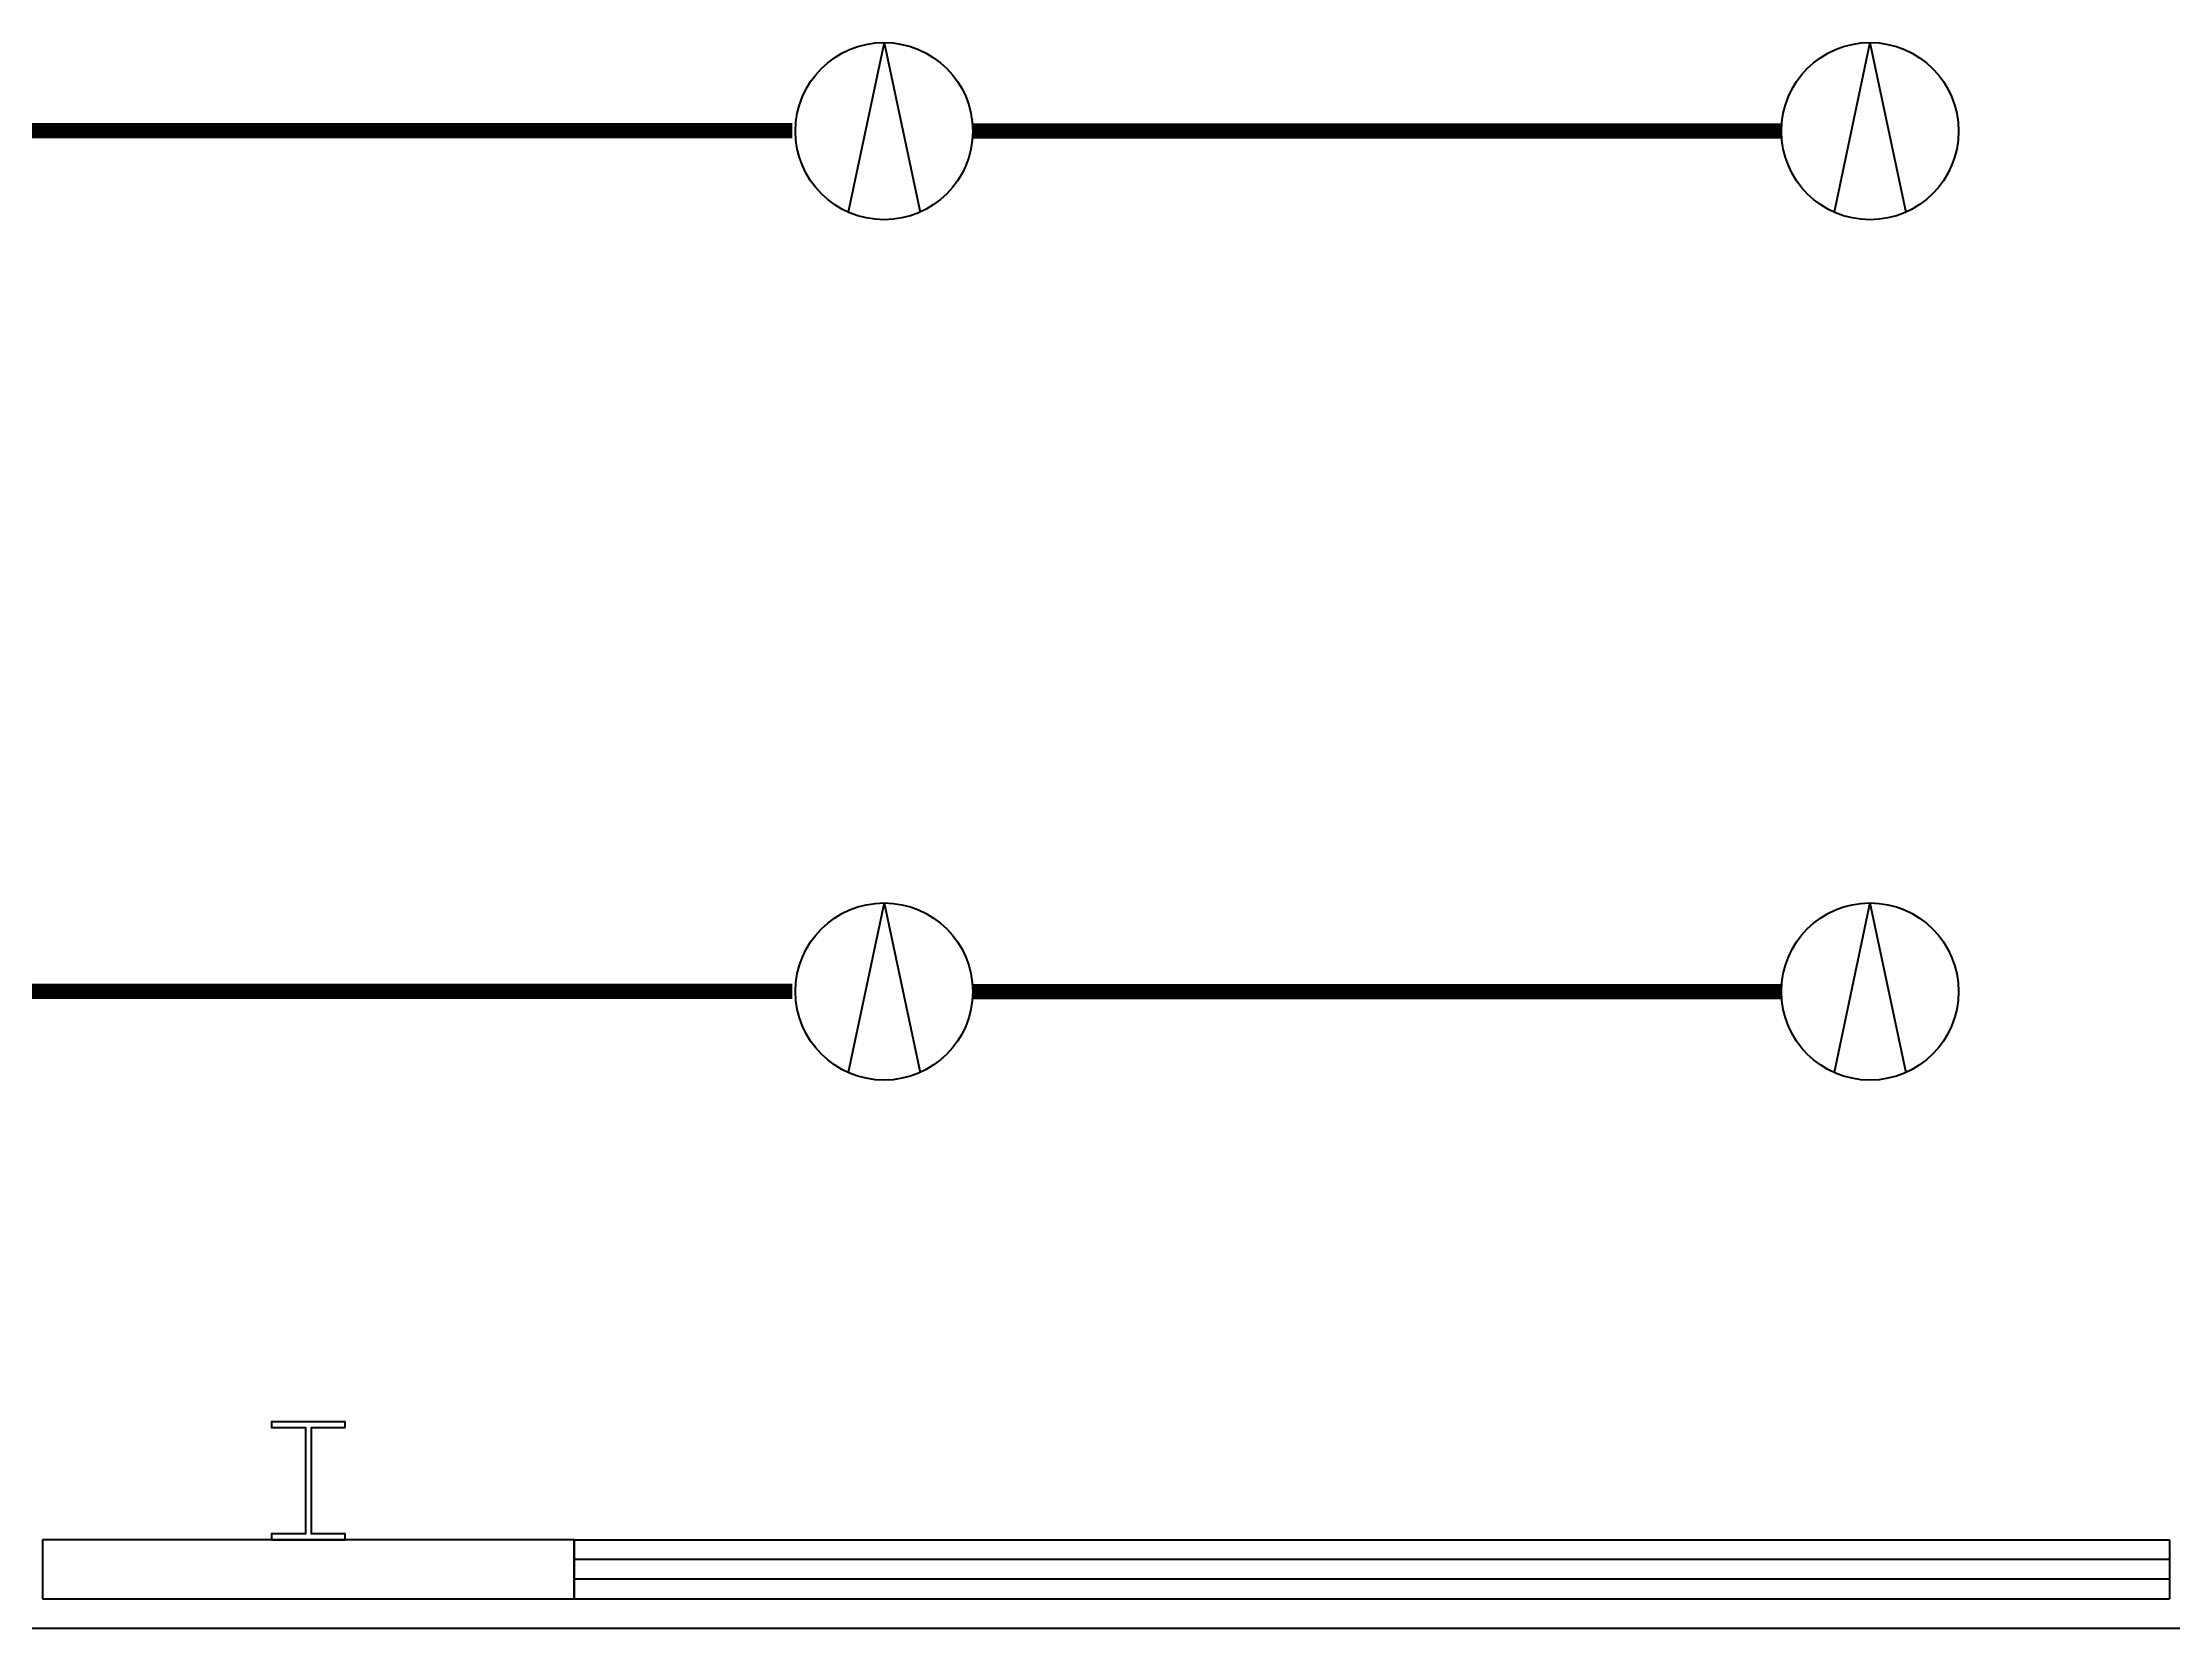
# Model space of a CAD drawing. Extents: x 12152 to 491505, y 111028 to 412681.
# Drawn here: x 58720 to 65920, y 188294 to 193663 of the extents above; entities that cross this region are included whole.
import ezdxf

# ---------------------------------------------------------------- set-up
doc = ezdxf.new("R2010")
doc.units = 0
doc.header["$LTSCALE"] = 1000
doc.header["$MEASUREMENT"] = 0
for name, color, linetype in [('COLUMN', 9, 'Continuous'), ('EQUIP-照明', 3, 'Continuous'), ('WALL', 11, 'Continuous'), ('WINDOW', 4, 'Continuous'), ('WIRE-照明', 1, 'Continuous'), ('图框(锁住)', 7, 'Continuous')]:
    doc.layers.add(name, color=color, linetype=linetype)
doc.styles.add('_TCH_LABEL', font='COMPLEX', dxfattribs={"bigfont": 'GBCBIG'})

# ---------------------------------------------------------------- blocks, each defined once
blk = doc.blocks.new('$TCHSYS$WIN2D')
for p, q in [((-0.5, 0.5), (0.5, 0.5)), ((-0.5, 0.5), (-0.5, -0.5)), ((0.5, 0.5), (0.5, -0.5)), ((0.5, 0.1667), (-0.5, 0.1667)), ((0.5, -0.1667), (-0.5, -0.1667)), ((-0.5, -0.5), (0.5, -0.5))]:
    blk.add_line(p, q)
blk = doc.blocks.new('$equip$00001177')
for q in [(-0.203, -0.457), (0.203, -0.457)]:
    blk.add_line((0, 0.5), q)
blk.add_circle((0, 0), 0.5)
at = {"style": '_TCH_LABEL', "flags": 9}
blk.add_attdef('A', (0, 0), '', height=0.00002, dxfattribs=at)

msp = doc.modelspace()

# ---------------------------------------------------------------- linework, layer by layer
at = {"layer": 'COLUMN', "color": 6}
msp.add_lwpolyline([(59744.8, 188974.2), (59744.8, 188994.2), (59494.8, 188994.2), (59494.8, 188974.2), (59609.8, 188974.2), (59609.8, 188614.2), (59494.8, 188614.2), (59494.8, 188594.2), (59744.8, 188594.2), (59744.8, 188614.2), (59629.8, 188614.2), (59629.8, 188974.2)], close=True, dxfattribs=at)
at = {"layer": 'WALL', "color": 0}
for p, q in [((60519.8, 188594.2), (58719.8, 188594.2)), ((58719.8, 188594.2), (58719.8, 188394.2)), ((60519.8, 188394.2), (60519.8, 188594.2)), ((58719.8, 188394.2), (60519.8, 188394.2))]:
    msp.add_line(p, q, dxfattribs=at)
at = {"layer": 'WIRE-照明', "linetype": 'Continuous', "const_width": 52.5}
for points in [[(58004, 193364.7), (61258.5, 193364.7)], [(61868.6, 193363.4), (64609.2, 193363.4)], [(58004, 190451.1), (61258.5, 190451.1)], [(61868.6, 190449.8), (64609.2, 190449.8)]]:
    msp.add_lwpolyline(points, dxfattribs=at)
at = {"layer": '图框(锁住)', "color": 0}
msp.add_lwpolyline([(82569.8, 188294.2), (51069.8, 188294.2)], dxfattribs=at)

# ---------------------------------------------------------------- block references
at = {"layer": 'EQUIP-照明'}
ref = msp.add_blockref('$equip$00001177', (61568.6, 193362.9), dxfattribs=dict(at, xscale=600, yscale=600, zscale=600))
ref.add_attrib('A', '深照型灯', (61568.6, 193362.9), dxfattribs={"layer": '0', "height": 0.012, "style": '_TCH_LABEL', "flags": 8})
ref = msp.add_blockref('$equip$00001177', (64906.1, 193362.9), dxfattribs=dict(at, xscale=600, yscale=600, zscale=600))
ref.add_attrib('A', '深照型灯', (64906.1, 193362.9), dxfattribs={"layer": '0', "height": 0.012, "style": '_TCH_LABEL', "flags": 8})
ref = msp.add_blockref('$equip$00001177', (61568.6, 190450.4), dxfattribs=dict(at, xscale=600, yscale=600, zscale=600))
ref.add_attrib('A', '深照型灯', (61568.6, 190450.4), dxfattribs={"layer": '0', "height": 0.012, "style": '_TCH_LABEL', "flags": 8})
ref = msp.add_blockref('$equip$00001177', (64906.1, 190450.4), dxfattribs=dict(at, xscale=600, yscale=600, zscale=600))
ref.add_attrib('A', '深照型灯', (64906.1, 190450.4), dxfattribs={"layer": '0', "height": 0.012, "style": '_TCH_LABEL', "flags": 8})
at = {"layer": 'WINDOW', "color": 0, "xscale": 5400, "yscale": 200, "zscale": 5400}
msp.add_blockref('$TCHSYS$WIN2D', (63219.8, 188494.2), dxfattribs=at)

doc.saveas('drawing.dxf')
